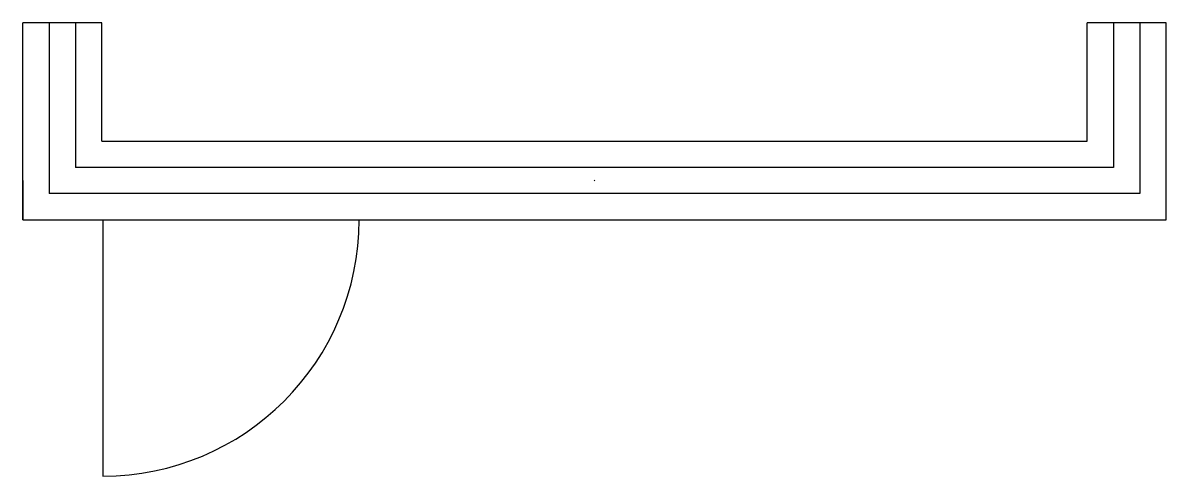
# Model space of a CAD drawing. Header units: millimetres. Extents: x -1450 to 1450, y -750 to 400.
import ezdxf

# ---------------------------------------------------------------- set-up
doc = ezdxf.new("R2010")
doc.units = ezdxf.units.MM
doc.header["$PDMODE"] = 3
doc.layers.add('Sunac_Gridline_Glass', color=134, linetype='Continuous')
doc.layers.add('Sunac_Gridline_Glass_Open', color=134, linetype='Continuous')

msp = doc.modelspace()

# ---------------------------------------------------------------- linework, layer by layer
msp.add_point((0, 0))
at = {"layer": 'Sunac_Gridline_Glass'}
for p, q in [((-1450, -100), (-1450, 400)), ((-1250, 400), (-1450, 400)), ((-1383.3, 400), (-1383.3, -33.3)), ((-1316.7, 400), (-1316.7, 33.3)), ((-1250, 100), (-1250, 400)), ((1250, 100), (1250, 400)), ((1450, 400), (1250, 400)), ((1316.7, 400), (1316.7, 33.3)), ((1383.3, 400), (1383.3, -33.3)), ((1450, -100), (1450, 400)), ((-1250, 100), (1250, 100)), ((1316.7, 33.3), (-1316.7, 33.3)), ((-1450, 0), (-1450, -100)), ((1383.3, -33.3), (-1383.3, -33.3)), ((-1450, -100), (1450, -100))]:
    msp.add_line(p, q, dxfattribs=at)
at = {"layer": 'Sunac_Gridline_Glass_Open'}
msp.add_line((-1247.1, -100), (-1247.1, -750), dxfattribs=at)
msp.add_arc((-1247.1, -100), 650, 270, 0, dxfattribs=at)

doc.saveas('drawing.dxf')
